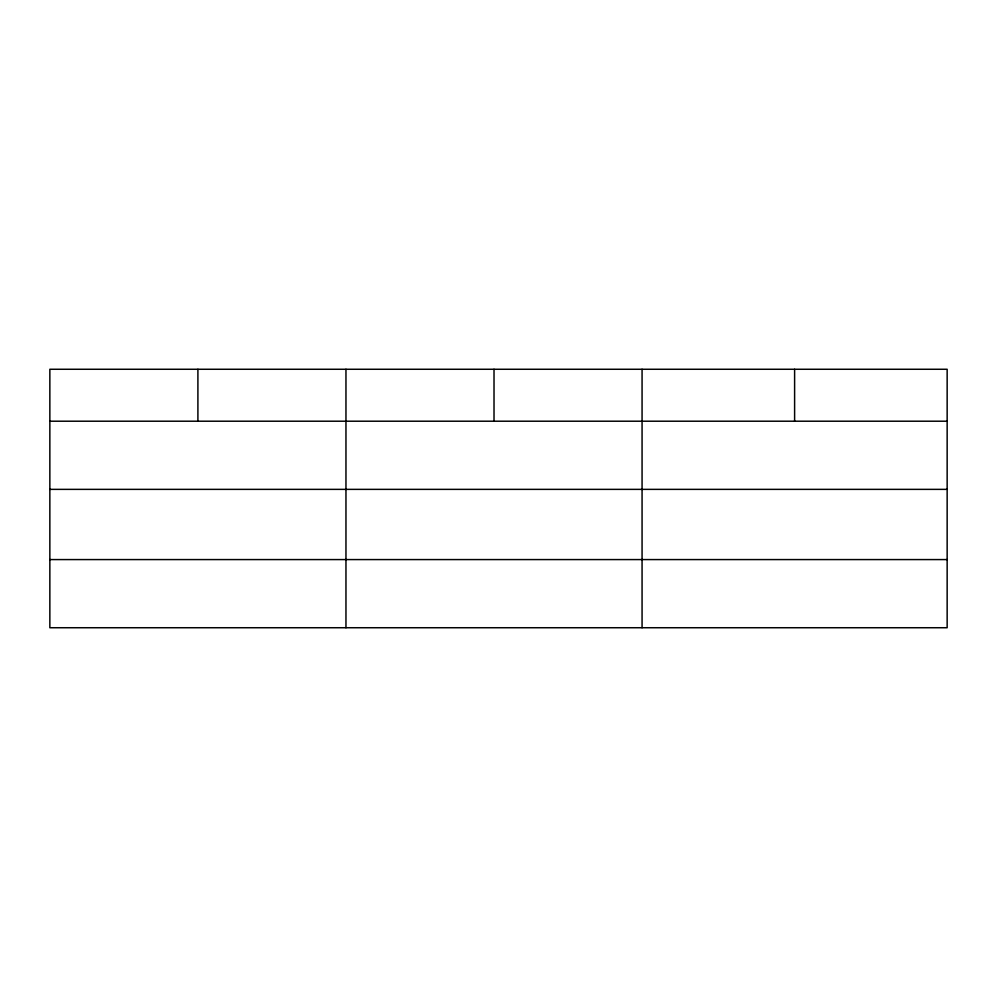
<?xml version="1.0" encoding="UTF-8"?>
<svg xmlns="http://www.w3.org/2000/svg" width="997" height="997" viewBox="0 0 997 997"><rect width="100%" height="100%" fill="white"/><g stroke="black" fill="none" stroke-linecap="round" stroke-linejoin="round"><path stroke-width="1.5" d="M947.15 489.365L947.15 369.264L49.85 369.264L49.85 627.736L947.15 627.736L947.15 489.365L49.85 489.365M49.85 421.208L947.15 421.208M49.85 559.579L947.15 559.579M794.609 369.264L794.609 421.208M642.068 369.264L642.068 627.736M494.014 369.264L494.014 421.208M345.959 369.264L345.959 627.736M197.905 369.264L197.905 421.208"/></g></svg>
